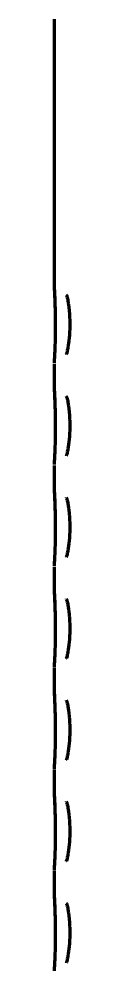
# Model space of a CAD drawing. Header units: inches. Extents: x -2983 to 7024, y 422 to 5529.
# Drawn here: x 5356.73 to 5357.28, y 3054.57 to 3087.44 of the extents above; entities that cross this region are included whole.
import ezdxf

# ---------------------------------------------------------------- set-up
doc = ezdxf.new("R2010")
doc.units = ezdxf.units.IN

msp = doc.modelspace()

# ---------------------------------------------------------------- linework, layer by layer
at = {"linetype": 'Continuous', "lineweight": 70}
for p, q in [((5356.735, 3087.436), (5356.735, 3078.257)), ((5356.737, 3075.575), (5356.735, 3075.555)), ((5356.735, 3075.527), (5356.735, 3074.757)), ((5356.737, 3072.075), (5356.735, 3072.055)), ((5356.735, 3072.027), (5356.735, 3071.257)), ((5356.737, 3068.575), (5356.735, 3068.555)), ((5356.735, 3068.527), (5356.735, 3067.757)), ((5356.737, 3065.075), (5356.735, 3065.055)), ((5356.735, 3065.027), (5356.735, 3064.257)), ((5356.736, 3064.225), (5356.746, 3064.053)), ((5356.753, 3063.908), (5356.758, 3063.777)), ((5356.737, 3061.575), (5356.735, 3061.555)), ((5356.735, 3061.527), (5356.735, 3060.757)), ((5356.737, 3058.075), (5356.735, 3058.055)), ((5356.735, 3058.027), (5356.735, 3057.257))]:
    msp.add_line(p, q, dxfattribs=at)
for points, knots in [([(5356.735, 3078.257), (5356.735, 3078.253), (5356.735, 3078.245), (5356.735, 3078.235), (5356.735, 3078.229), (5356.735, 3078.228), (5356.736, 3078.227), (5356.736, 3078.226), (5356.736, 3078.225), (5356.736, 3078.221), (5356.739, 3078.17), (5356.752, 3077.953), (5356.768, 3077.567), (5356.774, 3077.256), (5356.776, 3077.074)], [0, 0, 0, 0, 0.005451, 0.013653, 0.014988, 0.015852, 0.016811, 0.018403, 0.022098, 0.036367, 0.22674, 0.471149, 0.720399, 1, 1, 1, 1]), ([(5356.736, 3078.225), (5356.736, 3078.224), (5356.736, 3078.224), (5356.737, 3078.21), (5356.742, 3078.108), (5356.753, 3077.939), (5356.758, 3077.795), (5356.758, 3077.777)], [0, 0, 0, 0, 0.009366, 0.125992, 0.509132, 0.941774, 1, 1, 1, 1]), ([(5357.155, 3077.919), (5357.157, 3077.916), (5357.163, 3077.899), (5357.189, 3077.814), (5357.215, 3077.705), (5357.226, 3077.611), (5357.229, 3077.59)], [0, 0, 0, 0, 0.178169, 0.4765, 0.887764, 1, 1, 1, 1]), ([(5356.758, 3077.777), (5356.763, 3077.67), (5356.772, 3077.417), (5356.777, 3077.109), (5356.777, 3076.941), (5356.777, 3076.941)], [0, 0, 0, 0, 0.452435, 0.999956, 1, 1, 1, 1]), ([(5356.776, 3077.074), (5356.778, 3076.885), (5356.776, 3076.533), (5356.762, 3076.057), (5356.745, 3075.715), (5356.739, 3075.605), (5356.737, 3075.575)], [0, 0, 0, 0, 0.268394, 0.530216, 0.758686, 1, 1, 1, 1]), ([(5357.276, 3077.01), (5357.277, 3076.994), (5357.285, 3076.833), (5357.27, 3076.532), (5357.241, 3076.239), (5357.22, 3076.133), (5357.216, 3076.115)], [0, 0, 0, 0, 0.051676, 0.507762, 0.911768, 1, 1, 1, 1]), ([(5357.216, 3076.115), (5357.205, 3076.052), (5357.187, 3075.957), (5357.16, 3075.878), (5357.157, 3075.87), (5357.157, 3075.869)], [0, 0, 0, 0, 0.446092, 0.85264, 1, 1, 1, 1]), ([(5356.735, 3074.757), (5356.735, 3074.753), (5356.735, 3074.745), (5356.735, 3074.735), (5356.735, 3074.729), (5356.735, 3074.728), (5356.736, 3074.727), (5356.736, 3074.726), (5356.736, 3074.725), (5356.736, 3074.721), (5356.739, 3074.67), (5356.752, 3074.453), (5356.768, 3074.067), (5356.774, 3073.756), (5356.776, 3073.574)], [0, 0, 0, 0, 0.005452, 0.013653, 0.014988, 0.015852, 0.016811, 0.018403, 0.022098, 0.036366, 0.226706, 0.471117, 0.720365, 1, 1, 1, 1]), ([(5356.736, 3074.725), (5356.736, 3074.724), (5356.736, 3074.724), (5356.737, 3074.71), (5356.742, 3074.608), (5356.753, 3074.439), (5356.758, 3074.295), (5356.758, 3074.277)], [0, 0, 0, 0, 0.009366, 0.125992, 0.509132, 0.941773, 1, 1, 1, 1]), ([(5356.758, 3074.277), (5356.763, 3074.17), (5356.772, 3073.917), (5356.777, 3073.609), (5356.777, 3073.441), (5356.777, 3073.441)], [0, 0, 0, 0, 0.452434, 0.999955, 1, 1, 1, 1]), ([(5357.155, 3074.419), (5357.157, 3074.416), (5357.163, 3074.399), (5357.189, 3074.314), (5357.215, 3074.205), (5357.226, 3074.111), (5357.229, 3074.09)], [0, 0, 0, 0, 0.178169, 0.4765, 0.887764, 1, 1, 1, 1]), ([(5356.776, 3073.574), (5356.778, 3073.385), (5356.776, 3073.033), (5356.762, 3072.557), (5356.745, 3072.215), (5356.739, 3072.105), (5356.737, 3072.075)], [0, 0, 0, 0, 0.268394, 0.530216, 0.758686, 1, 1, 1, 1]), ([(5357.276, 3073.51), (5357.277, 3073.494), (5357.285, 3073.333), (5357.27, 3073.032), (5357.241, 3072.739), (5357.22, 3072.633), (5357.216, 3072.615)], [0, 0, 0, 0, 0.051676, 0.507762, 0.911768, 1, 1, 1, 1]), ([(5357.216, 3072.615), (5357.205, 3072.552), (5357.187, 3072.457), (5357.16, 3072.378), (5357.157, 3072.37), (5357.157, 3072.369)], [0, 0, 0, 0, 0.446092, 0.85264, 1, 1, 1, 1]), ([(5356.735, 3071.257), (5356.735, 3071.253), (5356.735, 3071.245), (5356.735, 3071.235), (5356.735, 3071.229), (5356.735, 3071.228), (5356.736, 3071.227), (5356.736, 3071.226), (5356.736, 3071.225), (5356.736, 3071.221), (5356.739, 3071.17), (5356.752, 3070.953), (5356.768, 3070.567), (5356.774, 3070.256), (5356.776, 3070.074)], [0, 0, 0, 0, 0.005451, 0.013653, 0.014988, 0.015852, 0.016811, 0.018403, 0.022098, 0.036367, 0.226732, 0.471142, 0.720391, 1, 1, 1, 1]), ([(5356.736, 3071.225), (5356.736, 3071.224), (5356.736, 3071.224), (5356.737, 3071.21), (5356.742, 3071.108), (5356.753, 3070.939), (5356.758, 3070.795), (5356.758, 3070.777)], [0, 0, 0, 0, 0.009366, 0.125991, 0.50913, 0.94177, 1, 1, 1, 1]), ([(5356.758, 3070.777), (5356.763, 3070.67), (5356.772, 3070.417), (5356.777, 3070.109), (5356.777, 3069.941), (5356.777, 3069.941)], [0, 0, 0, 0, 0.452431, 0.999953, 1, 1, 1, 1]), ([(5357.155, 3070.919), (5357.157, 3070.916), (5357.163, 3070.899), (5357.189, 3070.814), (5357.215, 3070.705), (5357.226, 3070.611), (5357.229, 3070.59)], [0, 0, 0, 0, 0.178169, 0.4765, 0.887764, 1, 1, 1, 1]), ([(5356.776, 3070.074), (5356.778, 3069.885), (5356.776, 3069.533), (5356.762, 3069.057), (5356.745, 3068.715), (5356.739, 3068.605), (5356.737, 3068.575)], [0, 0, 0, 0, 0.268394, 0.530216, 0.758686, 1, 1, 1, 1]), ([(5357.276, 3070.01), (5357.277, 3069.994), (5357.285, 3069.833), (5357.27, 3069.532), (5357.241, 3069.239), (5357.22, 3069.133), (5357.216, 3069.115)], [0, 0, 0, 0, 0.051676, 0.507762, 0.911768, 1, 1, 1, 1]), ([(5357.216, 3069.115), (5357.205, 3069.052), (5357.187, 3068.957), (5357.16, 3068.878), (5357.157, 3068.87), (5357.157, 3068.869)], [0, 0, 0, 0, 0.446092, 0.85264, 1, 1, 1, 1]), ([(5356.735, 3067.757), (5356.735, 3067.753), (5356.735, 3067.745), (5356.735, 3067.735), (5356.735, 3067.729), (5356.735, 3067.728), (5356.736, 3067.727), (5356.736, 3067.726), (5356.736, 3067.725), (5356.736, 3067.721), (5356.739, 3067.67), (5356.752, 3067.453), (5356.768, 3067.067), (5356.774, 3066.756), (5356.776, 3066.574)], [0, 0, 0, 0, 0.005452, 0.013653, 0.014988, 0.015852, 0.016811, 0.018403, 0.022098, 0.036367, 0.226718, 0.471129, 0.720377, 1, 1, 1, 1]), ([(5356.736, 3067.725), (5356.736, 3067.724), (5356.736, 3067.724), (5356.737, 3067.71), (5356.742, 3067.608), (5356.753, 3067.439), (5356.758, 3067.295), (5356.758, 3067.277)], [0, 0, 0, 0, 0.009366, 0.125992, 0.509131, 0.941772, 1, 1, 1, 1]), ([(5357.155, 3067.419), (5357.157, 3067.416), (5357.163, 3067.399), (5357.189, 3067.314), (5357.215, 3067.205), (5357.226, 3067.111), (5357.229, 3067.09)], [0, 0, 0, 0, 0.178169, 0.4765, 0.887764, 1, 1, 1, 1]), ([(5356.758, 3067.277), (5356.763, 3067.17), (5356.772, 3066.917), (5356.777, 3066.609), (5356.777, 3066.441), (5356.777, 3066.441)], [0, 0, 0, 0, 0.452434, 0.999955, 1, 1, 1, 1]), ([(5356.776, 3066.574), (5356.778, 3066.385), (5356.776, 3066.033), (5356.762, 3065.557), (5356.745, 3065.215), (5356.739, 3065.105), (5356.737, 3065.075)], [0, 0, 0, 0, 0.268394, 0.530216, 0.758686, 1, 1, 1, 1]), ([(5357.276, 3066.51), (5357.277, 3066.494), (5357.285, 3066.333), (5357.27, 3066.032), (5357.241, 3065.739), (5357.22, 3065.633), (5357.216, 3065.615)], [0, 0, 0, 0, 0.051676, 0.507762, 0.911768, 1, 1, 1, 1]), ([(5357.216, 3065.615), (5357.205, 3065.552), (5357.187, 3065.457), (5357.16, 3065.378), (5357.157, 3065.37), (5357.157, 3065.369)], [0, 0, 0, 0, 0.446092, 0.85264, 1, 1, 1, 1]), ([(5356.735, 3064.257), (5356.735, 3064.253), (5356.735, 3064.245), (5356.735, 3064.235), (5356.735, 3064.229), (5356.735, 3064.228), (5356.736, 3064.227), (5356.736, 3064.226), (5356.736, 3064.225), (5356.736, 3064.221), (5356.739, 3064.17), (5356.752, 3063.953), (5356.768, 3063.567), (5356.774, 3063.256), (5356.776, 3063.074)], [0, 0, 0, 0, 0.005452, 0.013653, 0.014988, 0.015852, 0.016811, 0.018403, 0.022098, 0.036366, 0.226708, 0.471119, 0.720367, 1, 1, 1, 1]), ([(5356.758, 3063.777), (5356.763, 3063.67), (5356.772, 3063.417), (5356.777, 3063.109), (5356.777, 3062.941), (5356.777, 3062.941)], [0, 0, 0, 0, 0.452434, 0.999955, 1, 1, 1, 1]), ([(5357.155, 3063.919), (5357.157, 3063.916), (5357.163, 3063.899), (5357.189, 3063.814), (5357.215, 3063.705), (5357.226, 3063.611), (5357.229, 3063.59)], [0, 0, 0, 0, 0.178169, 0.4765, 0.887764, 1, 1, 1, 1]), ([(5356.776, 3063.074), (5356.778, 3062.885), (5356.776, 3062.533), (5356.762, 3062.057), (5356.745, 3061.715), (5356.739, 3061.605), (5356.737, 3061.575)], [0, 0, 0, 0, 0.268394, 0.530216, 0.758686, 1, 1, 1, 1]), ([(5357.276, 3063.01), (5357.277, 3062.994), (5357.285, 3062.833), (5357.27, 3062.532), (5357.241, 3062.239), (5357.22, 3062.133), (5357.216, 3062.115)], [0, 0, 0, 0, 0.051676, 0.507762, 0.911768, 1, 1, 1, 1]), ([(5357.216, 3062.115), (5357.205, 3062.052), (5357.187, 3061.957), (5357.16, 3061.878), (5357.157, 3061.87), (5357.157, 3061.869)], [0, 0, 0, 0, 0.446092, 0.85264, 1, 1, 1, 1]), ([(5356.735, 3060.757), (5356.735, 3060.753), (5356.735, 3060.745), (5356.735, 3060.735), (5356.735, 3060.729), (5356.735, 3060.728), (5356.736, 3060.727), (5356.736, 3060.726), (5356.736, 3060.725), (5356.736, 3060.721), (5356.739, 3060.67), (5356.752, 3060.453), (5356.768, 3060.067), (5356.774, 3059.756), (5356.776, 3059.574)], [0, 0, 0, 0, 0.005451, 0.013653, 0.014988, 0.015852, 0.016811, 0.018403, 0.022098, 0.036367, 0.226729, 0.471139, 0.720389, 1, 1, 1, 1]), ([(5356.736, 3060.725), (5356.736, 3060.724), (5356.736, 3060.724), (5356.737, 3060.71), (5356.742, 3060.608), (5356.753, 3060.439), (5356.758, 3060.295), (5356.758, 3060.277)], [0, 0, 0, 0, 0.009366, 0.125991, 0.50913, 0.941771, 1, 1, 1, 1]), ([(5357.155, 3060.419), (5357.157, 3060.416), (5357.163, 3060.399), (5357.189, 3060.314), (5357.215, 3060.205), (5357.226, 3060.111), (5357.229, 3060.09)], [0, 0, 0, 0, 0.178169, 0.4765, 0.887764, 1, 1, 1, 1]), ([(5356.758, 3060.277), (5356.763, 3060.17), (5356.772, 3059.917), (5356.777, 3059.609), (5356.777, 3059.441), (5356.777, 3059.441)], [0, 0, 0, 0, 0.452432, 0.999953, 1, 1, 1, 1]), ([(5356.776, 3059.574), (5356.778, 3059.385), (5356.776, 3059.033), (5356.762, 3058.557), (5356.745, 3058.215), (5356.739, 3058.105), (5356.737, 3058.075)], [0, 0, 0, 0, 0.268394, 0.530216, 0.758686, 1, 1, 1, 1]), ([(5357.276, 3059.51), (5357.277, 3059.494), (5357.285, 3059.333), (5357.27, 3059.032), (5357.241, 3058.739), (5357.22, 3058.633), (5357.216, 3058.615)], [0, 0, 0, 0, 0.051676, 0.507762, 0.911768, 1, 1, 1, 1]), ([(5357.216, 3058.615), (5357.205, 3058.552), (5357.187, 3058.457), (5357.16, 3058.378), (5357.157, 3058.37), (5357.157, 3058.369)], [0, 0, 0, 0, 0.446092, 0.85264, 1, 1, 1, 1]), ([(5356.735, 3057.257), (5356.735, 3057.253), (5356.735, 3057.245), (5356.735, 3057.235), (5356.735, 3057.229), (5356.735, 3057.228), (5356.736, 3057.227), (5356.736, 3057.226), (5356.736, 3057.225), (5356.736, 3057.221), (5356.739, 3057.17), (5356.752, 3056.953), (5356.768, 3056.567), (5356.774, 3056.256), (5356.776, 3056.074)], [0, 0, 0, 0, 0.005452, 0.013653, 0.014988, 0.015852, 0.016811, 0.018403, 0.022098, 0.036366, 0.226711, 0.471122, 0.720371, 1, 1, 1, 1]), ([(5356.736, 3057.225), (5356.736, 3057.224), (5356.736, 3057.224), (5356.737, 3057.21), (5356.742, 3057.108), (5356.753, 3056.939), (5356.758, 3056.795), (5356.758, 3056.777)], [0, 0, 0, 0, 0.009366, 0.125992, 0.509132, 0.941774, 1, 1, 1, 1]), ([(5357.155, 3056.919), (5357.157, 3056.916), (5357.163, 3056.899), (5357.189, 3056.814), (5357.215, 3056.705), (5357.226, 3056.611), (5357.229, 3056.59)], [0, 0, 0, 0, 0.178169, 0.4765, 0.887764, 1, 1, 1, 1]), ([(5356.758, 3056.777), (5356.763, 3056.67), (5356.772, 3056.417), (5356.777, 3056.109), (5356.777, 3055.941), (5356.777, 3055.941)], [0, 0, 0, 0, 0.452435, 0.999956, 1, 1, 1, 1]), ([(5356.776, 3056.074), (5356.778, 3055.885), (5356.776, 3055.533), (5356.762, 3055.057), (5356.745, 3054.715), (5356.739, 3054.605), (5356.737, 3054.575)], [0, 0, 0, 0, 0.268394, 0.530216, 0.758686, 1, 1, 1, 1]), ([(5357.276, 3056.01), (5357.277, 3055.994), (5357.285, 3055.833), (5357.27, 3055.532), (5357.241, 3055.239), (5357.22, 3055.133), (5357.216, 3055.115)], [0, 0, 0, 0, 0.051676, 0.507762, 0.911768, 1, 1, 1, 1]), ([(5357.216, 3055.115), (5357.205, 3055.052), (5357.187, 3054.957), (5357.16, 3054.878), (5357.157, 3054.87), (5357.157, 3054.869)], [0, 0, 0, 0, 0.446092, 0.85264, 1, 1, 1, 1])]:
    msp.add_open_spline(points, degree=3, knots=knots, dxfattribs=at)
for points, degree in [([(5357.229, 3077.59), (5357.27, 3077.345), (5357.275, 3077.023)], 2), ([(5357.275, 3077.023), (5357.276, 3077.01)], 1), ([(5357.229, 3074.09), (5357.27, 3073.845), (5357.275, 3073.523)], 2), ([(5357.275, 3073.523), (5357.276, 3073.51)], 1), ([(5357.229, 3070.59), (5357.27, 3070.345), (5357.275, 3070.023)], 2), ([(5357.275, 3070.023), (5357.276, 3070.01)], 1), ([(5357.229, 3067.09), (5357.27, 3066.845), (5357.275, 3066.523)], 2), ([(5357.275, 3066.523), (5357.276, 3066.51)], 1), ([(5357.229, 3063.59), (5357.27, 3063.345), (5357.275, 3063.023)], 2), ([(5357.275, 3063.023), (5357.276, 3063.01)], 1), ([(5357.229, 3060.09), (5357.27, 3059.845), (5357.275, 3059.523)], 2), ([(5357.275, 3059.523), (5357.276, 3059.51)], 1), ([(5357.229, 3056.59), (5357.27, 3056.345), (5357.275, 3056.023)], 2), ([(5357.275, 3056.023), (5357.276, 3056.01)], 1)]:
    msp.add_open_spline(points, degree=degree, dxfattribs=at)

doc.saveas('drawing.dxf')
